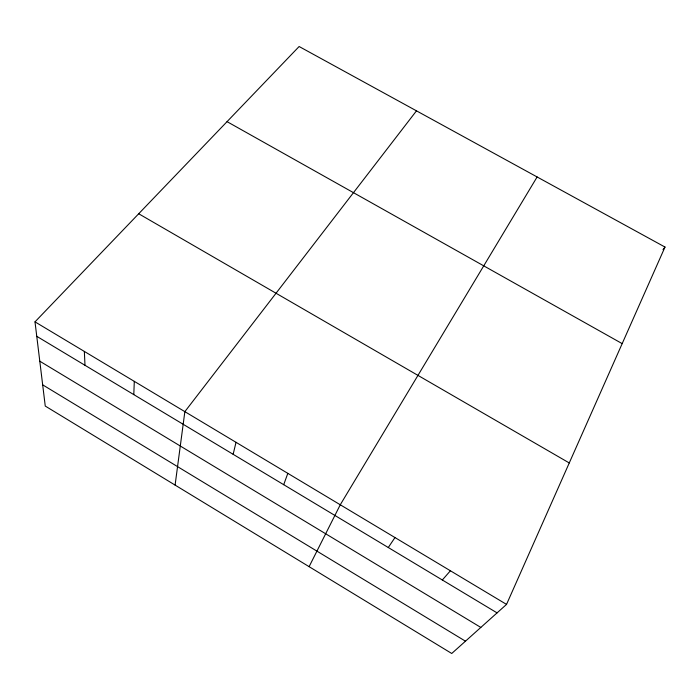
<?xml version="1.0" encoding="UTF-8"?>
<svg xmlns="http://www.w3.org/2000/svg" width="700" height="700" viewBox="0 0 700 700"><rect width="100%" height="100%" fill="white"/><g stroke="black" fill="none" stroke-linecap="round" stroke-linejoin="round"><path stroke-width="1.05" d="M133.796 394.616L134.295 381.36M175.096 485.1L184.852 411.652L416.483 110.836M233.144 454.309L236.023 442.312M283.71 484.689L287.822 473.349M506.537 604.406L665 247.056L299.127 46.515L35 321.86L45.255 406.061L451.736 653.485L506.537 604.406L35 321.86M309.102 566.668L340.261 504.779L537.119 176.96M388.273 547.523L394.975 537.565M662.996 249.638L665 247.056M442.33 579.994L450.398 570.771M227.054 121.651L622.178 343.621M138.696 213.754L569.266 462.954M36.759 336.315L497.07 612.885M39.795 361.2L480.83 627.436M42.674 384.842L465.474 641.191M84.35 351.426L84.989 365.295"/></g></svg>
